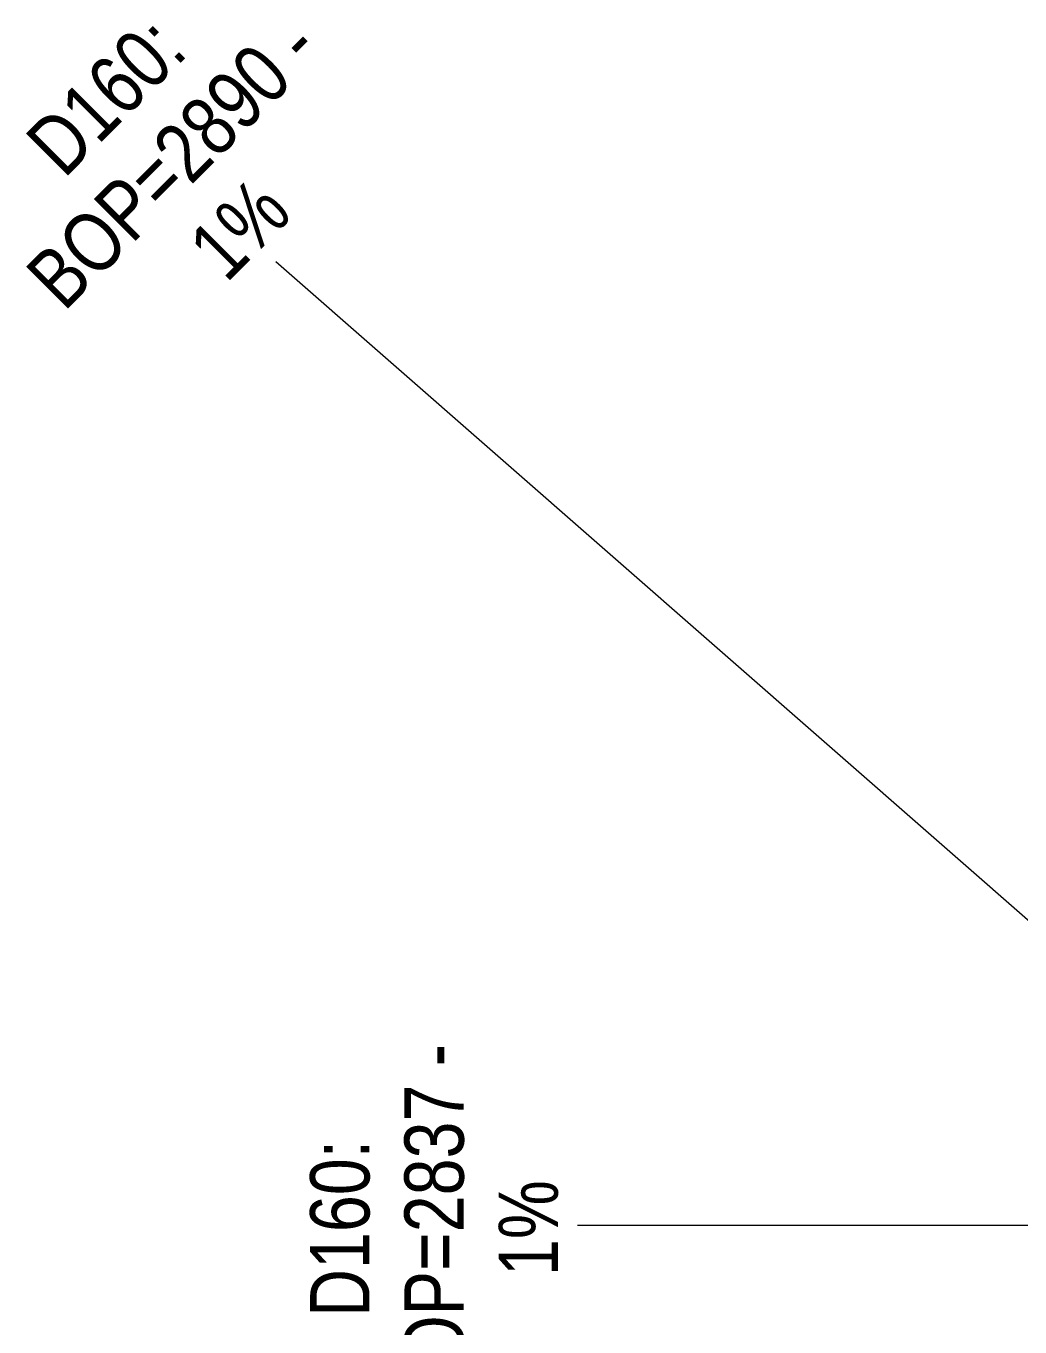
# Model space of a CAD drawing. Header units: millimetres. Extents: x -108050 to 96605, y 58136 to 140997.
# Drawn here: x -93343 to -91670, y 119277 to 121468 of the extents above; entities that cross this region are included whole.
import ezdxf

# ---------------------------------------------------------------- set-up
doc = ezdxf.new("R2010")
doc.units = ezdxf.units.MM
doc.layers.add('P-PIPE-IDEN', color=2, linetype='Continuous', lineweight=9)
doc.styles.add('Arial', font='arial.ttf', dxfattribs={"width": 0.8, "height": 100})

msp = doc.modelspace()

# ---------------------------------------------------------------- linework, layer by layer
at = {"layer": 'P-PIPE-IDEN'}
for p, q in [((-91201.9, 119564), (-92922.9, 121070.9)), ((-91477.2, 119447.7), (-92414.7, 119447.7))]:
    msp.add_line(p, q, dxfattribs=at)

# ---------------------------------------------------------------- texts
at = {"layer": 'P-PIPE-IDEN', "char_height": 100, "attachment_point": 1, "style": 'Arial'}
for s, insert, width, rotation in [('D160:', (-93350, 121280.7), 365.569, 45), ('BOP=2890 -', (-93350, 121056.2), 750.379, 45), ('1%', (-93076.8, 121104.8), 198.818, 45), ('BOP=2837 -', (-92706.3, 119135.3), 750.379, 90), ('D160:', (-92865.1, 119294), 365.569, 90), ('1%', (-92547.6, 119362.8), 198.818, 90)]:
    msp.add_mtext(s, dxfattribs=dict(at, insert=insert, width=width, rotation=rotation))

doc.saveas('drawing.dxf')
